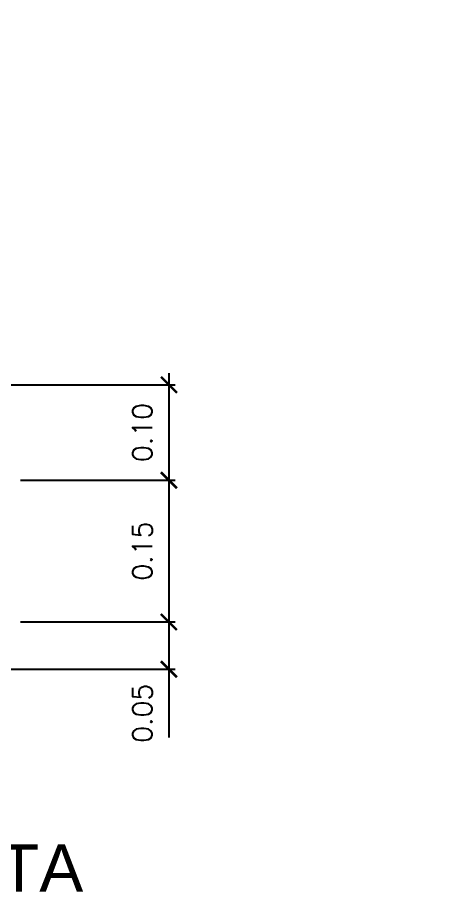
# Model space of a CAD drawing. Header units: millimetres. Extents: x 603733 to 1211550, y 1310999 to 2622648.
# Drawn here: x 605730.23 to 605752.1, y 1311113.81 to 1311159.31 of the extents above; entities that cross this region are included whole.
import ezdxf

# ---------------------------------------------------------------- set-up
doc = ezdxf.new("R2010")
doc.units = ezdxf.units.MM
for name, color, linetype in [('EDIFICIOS', 4, 'Continuous'), ('TEXTO 2', 7, 'Continuous'), ('Tubería A-Pluvial', 7, 'Continuous')]:
    doc.layers.add(name, color=color, linetype=linetype)
doc.styles.add('Ambientes', font='swiss.ttf', dxfattribs={"height": 0.2})
doc.styles.add('PUNTOS PI', font='arial.ttf', dxfattribs={"height": 2.75})
doc.styles.add('ROMANS', font='ROMANS', dxfattribs={"height": 0.2})

# ---------------------------------------------------------------- blocks, each defined once
blk = doc.blocks.new('_ArchTick')
at = {"color": 0, "linetype": 'ByBlock', "const_width": 0.15}
blk.add_lwpolyline([(-0.5, -0.5), (0.5, 0.5)], dxfattribs=at)

msp = doc.modelspace()

# ---------------------------------------------------------------- linework, layer by layer
at = {"layer": 'Tubería A-Pluvial', "color": 1}
for p, q in [((605738.115, 1311140.808), (605738.115, 1311135.244)), ((605707.979, 1311140.209), (605738.435, 1311140.209)), ((605730.388, 1311135.244), (605738.435, 1311135.244)), ((605730.388, 1311135.244), (605738.435, 1311135.244)), ((605738.115, 1311135.244), (605738.115, 1311127.873)), ((605730.388, 1311127.873), (605738.435, 1311127.873)), ((605730.388, 1311127.873), (605738.435, 1311127.873)), ((605738.115, 1311127.873), (605738.115, 1311121.873)), ((605700.589, 1311125.416), (605738.435, 1311125.416))]:
    msp.add_line(p, q, dxfattribs=at)

# ---------------------------------------------------------------- block references
at = {"layer": 'Tubería A-Pluvial', "color": 1, "xscale": 0.8320000000000001, "yscale": 0.8320000000000001, "zscale": 0.8320000000000001}
for p, rotation in [((605738.115, 1311140.209), 90), ((605738.115, 1311135.244), 90), ((605738.115, 1311135.244), 270), ((605738.115, 1311127.873), 90), ((605738.115, 1311127.873), 270), ((605738.115, 1311125.416), 270)]:
    msp.add_blockref('_ArchTick', p, dxfattribs=dict(at, rotation=rotation))

# ---------------------------------------------------------------- texts
at = {"layer": 'EDIFICIOS', "color": 18, "true_color": 0x000000, "style": 'Ambientes'}
msp.add_text('DETALLE DE CUNETA', height=2.4633, dxfattribs=at).set_placement((605697.523, 1311113.842))
at = {"layer": 'TEXTO 2', "style": 'PUNTOS PI'}
msp.add_text('HACIA DIRIOMO', height=2.75, rotation=302.8724, dxfattribs=at).set_placement((605746.005, 1311171.439))
at = {"layer": 'Tubería A-Pluvial', "char_height": 1.024, "attachment_point": 5, "rotation": 90, "style": 'ROMANS'}
for s, insert in [('\\A1;0.10', (605736.729, 1311137.726)), ('\\A1;0.15', (605736.729, 1311131.559)), ('\\A1;0.05', (605736.729, 1311123.126))]:
    msp.add_mtext(s, dxfattribs=dict(at, insert=insert))

doc.saveas('drawing.dxf')
